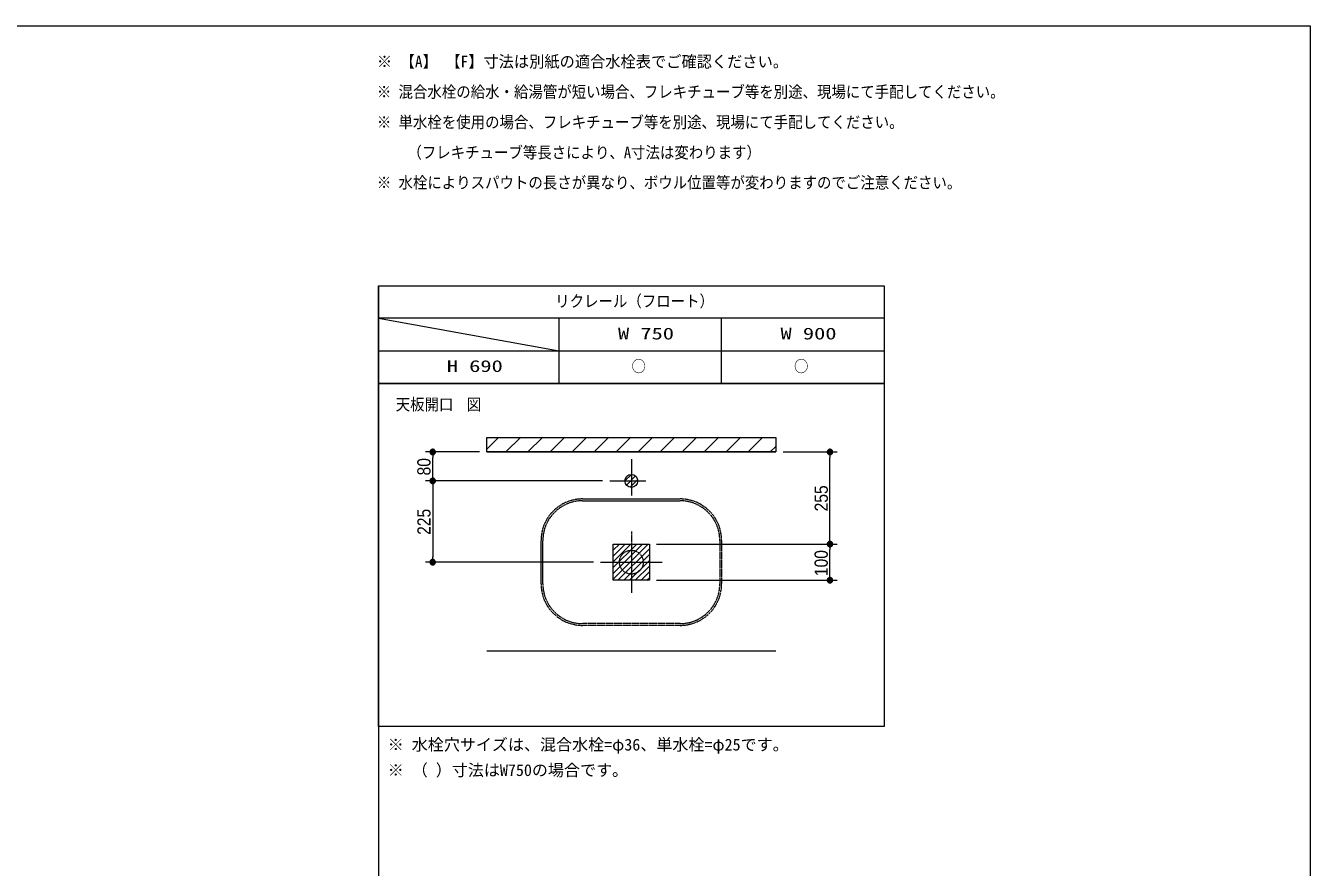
# Model space of a CAD drawing. Units: millimetres, scale not verified. Extents: x -6062 to 6062, y -3045 to 3045.
# Drawn here: x -1344 to 2212, y 440 to 2770 of the extents above; entities that cross this region are included whole.
import ezdxf
from ezdxf.enums import TextEntityAlignment as Align

# ---------------------------------------------------------------- set-up
doc = ezdxf.new("R2010")
doc.units = ezdxf.units.MM
doc.header["$LTSCALE"] = 20
doc.linetypes.add('CHAIN1', pattern=[8, 5, -1, 1, -1])
for name, color, linetype, lineweight in [('0-0_1図面枠', 7, 'Continuous', 9), ('0-2_2寸法-1', 7, 'Continuous', 9), ('0-3_0', 7, 'Continuous', 9), ('0-7_3一般', 7, 'Continuous', 9)]:
    doc.layers.add(name, color=color, linetype=linetype, lineweight=lineweight)
doc.styles.add('ＭＳ ゴシック', font='')
doc.styles.add('ＭＳ Ｐゴシック', font='')
doc.styles.get('ＭＳ ゴシック').set_extended_font_data('MS Gothic')
doc.styles.get('ＭＳ Ｐゴシック').set_extended_font_data('MS PGothic')

# ---------------------------------------------------------------- blocks, each defined once
blk = doc.blocks.new('グループ-2')
at = {"layer": '0-0_1図面枠'}
blk.add_lwpolyline([(-80000, 55400), (80000, 55400), (80000, -55400), (-80000, -55400)], close=True, dxfattribs=at)
blk = doc.blocks.new('図面枠')
at = {"layer": '0-0_1図面枠'}
blk.add_blockref('グループ-2', (0, 0), dxfattribs=at)
blk = doc.blocks.new('グループ-4')
at = {"layer": '0-0_1図面枠'}
for p, q in [((28400, 41000), (28400, -48600)), ((56400, 39200), (28400, 39200)), ((28400, 39200), (38400, 37400)), ((38400, 35600), (38400, 39200)), ((47400, 35600), (47400, 39200)), ((28400, 37400), (56400, 37400))]:
    blk.add_line(p, q, dxfattribs=at)
for points in [[(28400, 41000), (56400, 41000), (56400, 35600), (28400, 35600)], [(28400, 35600), (56400, 35600), (56400, 16600), (28400, 16600)]]:
    blk.add_lwpolyline(points, close=True, dxfattribs=at)
blk = doc.blocks.new('_Dot')
at = {"layer": '0-3_0'}
for p, q in [((-10, 0), (-20, 0)), ((9.78, 2), (-9.78, 2)), ((7.99, 6), (-7.99, 6)), ((9.16, -3.98), (-9.16, -3.98)), ((6, -7.98), (-6, -7.98))]:
    blk.add_line(p, q, dxfattribs=at)
for points in [[(10, 0), (9.92, 1.25), (9.69, 2.49), (9.3, 3.68), (8.76, 4.82), (8.09, 5.88), (7.29, 6.85), (6.37, 7.71), (5.36, 8.44), (4.26, 9.05), (3.09, 9.51), (1.87, 9.82), (0.63, 9.98), (-0.63, 9.98), (-1.87, 9.82), (-3.09, 9.51), (-4.26, 9.05), (-5.36, 8.44), (-6.37, 7.71), (-7.29, 6.85), (-8.09, 5.88), (-8.76, 4.82), (-9.3, 3.68), (-9.69, 2.49), (-9.92, 1.25), (-10, 0), (0, 0)], [(-10, 0), (-9.92, -1.25), (-9.69, -2.49), (-9.3, -3.68), (-8.76, -4.82), (-8.09, -5.88), (-7.29, -6.85), (-6.37, -7.71), (-5.36, -8.44), (-4.26, -9.05), (-3.09, -9.51), (-1.87, -9.82), (-0.63, -9.98), (0.63, -9.98), (1.87, -9.82), (3.09, -9.51), (4.26, -9.05), (5.36, -8.44), (6.37, -7.71), (7.29, -6.85), (8.09, -5.88), (8.76, -4.82), (9.3, -3.68), (9.69, -2.49), (9.92, -1.25), (10, 0), (0, 0)]]:
    blk.add_lwpolyline(points, close=True, dxfattribs=at)
blk = doc.blocks.new('グループ-72')
at = {"layer": '0-7_3一般', "linetype": 'CHAIN1'}
for p, q in [((42400, 27400), (42400, 24000)), ((40700, 25700), (44100, 25700))]:
    blk.add_line(p, q, dxfattribs=at)
blk.add_circle((42400, 25700), 660, dxfattribs=at)
blk = doc.blocks.new('グループ-73')
at = {"layer": '0-7_3一般', "linetype": 'CHAIN1'}
for p, q in [((39700, 29200), (45100, 29200)), ((39700, 29100), (45100, 29100)), ((37400, 24500), (37400, 26900)), ((37500, 24500), (37500, 26900)), ((47300, 26900), (47300, 24500)), ((47400, 26900), (47400, 24500)), ((45100, 22300), (39700, 22300)), ((45100, 22200), (39700, 22200))]:
    blk.add_line(p, q, dxfattribs=at)
for centre, radius, start, end in [((39700, 26900), 2300, 90, 180), ((45100, 26900), 2300, 0, 90), ((39700, 26900), 2200, 90, 180), ((45100, 26900), 2200, 0, 90), ((39700, 24500), 2300, 180, 270), ((39700, 24500), 2200, 180, 270), ((45100, 24500), 2300, 270, 0), ((45100, 24500), 2200, 270, 0)]:
    blk.add_arc(centre, radius, start, end, dxfattribs=at)

msp = doc.modelspace()

# ---------------------------------------------------------------- linework, layer by layer
at = {"layer": '0-2_2寸法-1'}
for p, q in [((-87.5, 1590), (-237.5, 1590)), ((-217.5, 1525.01), (-217.5, 1574.99)), ((752.5, 1590), (902.5, 1590)), ((882.5, 1350.01), (882.5, 1574.99)), ((252.5, 1510), (-237.5, 1510)), ((252.5, 1510), (-237.5, 1510)), ((-217.5, 1494.99), (-217.5, 1300.01)), ((402.5, 1335), (902.5, 1335)), ((402.5, 1335), (902.5, 1335)), ((882.5, 1250.01), (882.5, 1319.99)), ((227.5, 1285), (-237.5, 1285)), ((402.5, 1235), (902.5, 1235))]:
    msp.add_line(p, q, dxfattribs=at)
at = {"layer": '0-7_3一般'}
for p, q in [((-67.5, 1598.08), (-35.58, 1630)), ((-14.62, 1590), (25.38, 1630)), ((46.34, 1590), (86.34, 1630)), ((107.3, 1590), (147.3, 1630)), ((168.26, 1590), (208.26, 1630)), ((229.22, 1590), (269.22, 1630)), ((290.18, 1590), (330.18, 1630)), ((351.14, 1590), (391.14, 1630)), ((412.1, 1590), (452.1, 1630)), ((473.06, 1590), (513.06, 1630)), ((534.02, 1590), (574.02, 1630)), ((594.98, 1590), (634.98, 1630)), ((655.94, 1590), (695.94, 1630)), ((716.9, 1590), (732.5, 1605.6)), ((-67.5, 1590), (732.5, 1590)), ((314.5, 1510), (332.5, 1528)), ((318.87, 1498.37), (344.13, 1523.63)), ((328.88, 1492.38), (350.12, 1513.62)), ((282.5, 1334), (283.5, 1335)), ((282.5, 1318), (299.5, 1335)), ((282.5, 1302), (315.5, 1335)), ((282.5, 1286), (331.5, 1335)), ((282.5, 1270), (347.5, 1335)), ((282.5, 1254), (363.5, 1335)), ((282.5, 1238), (379.5, 1335)), ((295.5, 1235), (382.5, 1322)), ((311.5, 1235), (382.5, 1306)), ((327.5, 1235), (382.5, 1290)), ((343.5, 1235), (382.5, 1274)), ((359.5, 1235), (382.5, 1258)), ((375.5, 1235), (382.5, 1242)), ((-67.5, 1040), (732.5, 1040))]:
    msp.add_line(p, q, dxfattribs=at)
at = {"layer": '0-7_3一般', "linetype": 'CHAIN1'}
for p, q in [((332.5, 1570), (332.5, 1450)), ((272.5, 1510), (392.5, 1510))]:
    msp.add_line(p, q, dxfattribs=at)
at = {"layer": '0-7_3一般'}
for points in [[(-67.5, 1630), (732.5, 1630), (732.5, 1590), (-67.5, 1590)], [(282.5, 1335), (382.5, 1335), (382.5, 1235), (282.5, 1235)], [(282.5, 1335), (382.5, 1335), (382.5, 1235), (282.5, 1235)]]:
    msp.add_lwpolyline(points, close=True, dxfattribs=at)
msp.add_circle((332.5, 1510), 18, dxfattribs=at)
msp.add_circle((332.5, 1510), 18, dxfattribs=at)

# ---------------------------------------------------------------- block references
at = {"layer": '0-0_1図面枠', "xscale": 0.05, "yscale": 0.05}
for name in ['図面枠', 'グループ-4']:
    msp.add_blockref(name, (-1787.5, 0), dxfattribs=at)
at = {"layer": '0-2_2寸法-1', "xscale": 0.7503418, "yscale": 0.7503418}
for p, rotation in [((-217.5, 1590), 90), ((882.5, 1590), 90), ((-217.5, 1510), 270), ((-217.5, 1510), 90), ((882.5, 1335), 270), ((882.5, 1335), 90), ((-217.5, 1285), 270), ((882.5, 1235), 270)]:
    msp.add_blockref('_Dot', p, dxfattribs=dict(at, rotation=rotation))
at = {"layer": '0-7_3一般', "xscale": 0.05, "yscale": 0.05}
for name in ['グループ-73', 'グループ-72']:
    msp.add_blockref(name, (-1787.5, 0), dxfattribs=at)

# ---------------------------------------------------------------- texts
at = {"layer": '0-0_1図面枠', "style": 'ＭＳ ゴシック'}
for s, width, p in [('※ 【A】 【F】寸法は別紙の適合水栓表でご確認ください。', 0.95, (-372.1, 2644.66)), ('※ 混合水栓の給水・給湯管が短い場合、フレキチューブ等を別途、現場にて手配してください。', 0.9, (-372.1, 2560.96)), ('※ 単水栓を使用の場合、フレキチューブ等を別途、現場にて手配してください。', 0.9, (-372.1, 2477.03)), ('\u3000\u3000（フレキチューブ等長さにより、A寸法は変わります）', 0.9, (-367.5, 2393.1)), ('※ 水栓によりスパウトの長さが異なり、ボウル位置等が変わりますのでご注意ください。', 0.9, (-372.1, 2309.78)), ('リクレール（フロート）', 0.9, (121.75, 1981.54)), ('W 750', 1.4, (295.55, 1891.74)), ('W 900', 1.4, (745.55, 1891.74)), ('H 690', 1.4, (-178.49, 1801.74)), ('○', 0.9, (332.91, 1801.25)), ('○', 0.9, (782.91, 1801.25)), ('天板開口', 0.9, (-320, 1695.64)), ('図', 0.9, (-123.27, 1695.64))]:
    msp.add_text(s, height=32.55, dxfattribs=dict(at, width=width)).set_placement(p, align=Align.BOTTOM_LEFT)
for s, p in [('※ 水栓穴サイズは、混合水栓=φ36、単水栓=φ25です。', (-342.1, 753.88)), ('※ （ ）寸法はW750の場合です。', (-342.1, 683.34))]:
    msp.add_text(s, height=32.55, dxfattribs=at).set_placement(p, align=Align.BOTTOM_LEFT)
at = {"layer": '0-2_2寸法-1', "style": 'ＭＳ Ｐゴシック', "width": 0.9}
for s, p in [('80', (-212.54, 1525.12)), ('255', (887.56, 1425.61)), ('225', (-212.44, 1360.61)), ('100', (887.46, 1246.39))]:
    msp.add_text(s, height=36.66, rotation=90, dxfattribs=at).set_placement(p, align=Align.BOTTOM_LEFT)

doc.saveas('drawing.dxf')
